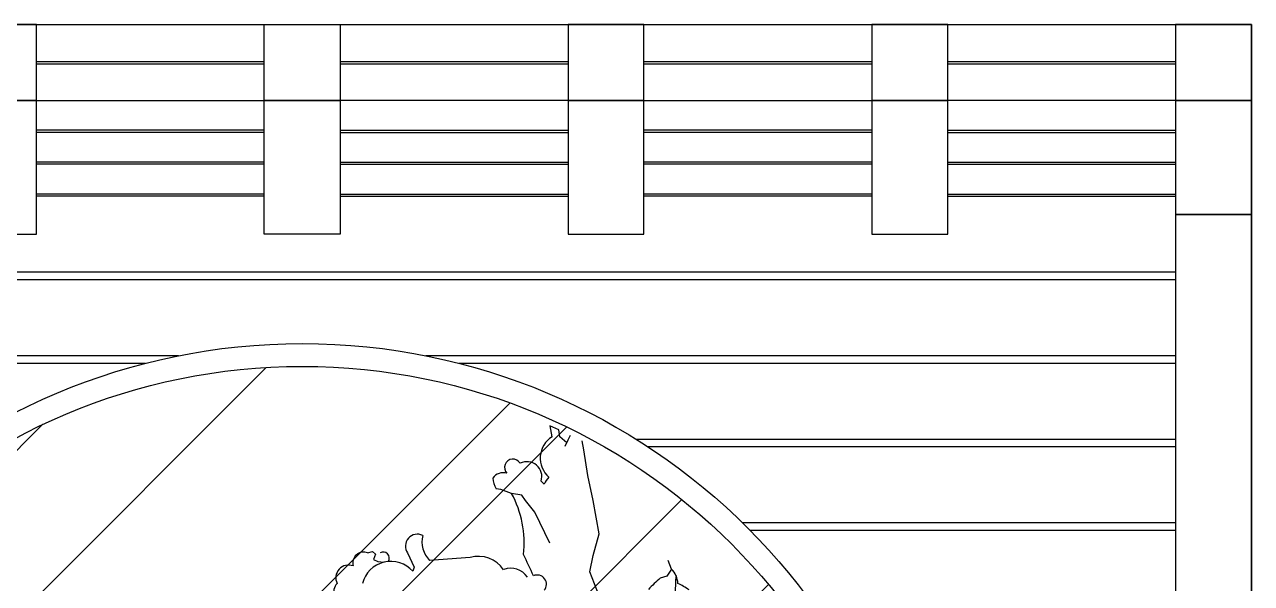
# Model space of a CAD drawing. Extents: x -782 to 1718, y 627 to 2827.
# Drawn here: x 102 to 1718, y 2092 to 2827 of the extents above; entities that cross this region are included whole.
import ezdxf

# ---------------------------------------------------------------- set-up
doc = ezdxf.new("R2010")
doc.units = 0
doc.header["$MEASUREMENT"] = 0
for name, color, linetype in [('3', 3, 'CONTINUOUS'), ('4', 4, 'CONTINUOUS'), ('7', 7, 'CONTINUOUS'), ('BH', 3, 'CONTINUOUS')]:
    doc.layers.add(name, color=color, linetype=linetype)

msp = doc.modelspace()

# ---------------------------------------------------------------- hatches: boundary and pattern name
at = {"layer": 'BH'}
h = msp.add_hatch(dxfattribs=at)
h.set_pattern_fill('AR-RROOF', color=256, scale=500, angle=45, style=0)
h.set_pattern_definition([(45, (-3402.15, -2521.13), (424.264, 1131.37), [7500, -1000, 2500, -500]), (45, (-3108.7, -1874.1), (-823.78, 116.67), [1500, -165, 3000, -375]), (45, (-3525.9, -2043.83), (1601.597, 2075.358), [4000, -700, 2000, -500])])
edge = h.paths.add_edge_path()
edge.add_arc((467.5, 1577.4), 800, 0, 360)

# ---------------------------------------------------------------- linework, layer by layer
at = {"layer": '3'}
for p, q in [((117.5, 2778.9), (417.5, 2778.9)), ((117.5, 2775.9), (417.5, 2775.9)), ((517.5, 2778.9), (817.5, 2778.9)), ((517.5, 2775.9), (817.5, 2775.9)), ((917.5, 2778.9), (1217.5, 2778.9)), ((917.5, 2775.9), (1217.5, 2775.9)), ((1317.5, 2778.9), (1617.5, 2778.9)), ((1317.5, 2775.9), (1617.5, 2775.9)), ((117.5, 2727.4), (417.5, 2727.4)), ((817.5, 2727.4), (517.5, 2727.4)), ((917.5, 2727.4), (1217.5, 2727.4)), ((1617.5, 2727.4), (1317.5, 2727.4)), ((417.5, 2688.4), (117.5, 2688.4)), ((417.5, 2685.4), (117.5, 2685.4)), ((517.5, 2688.4), (817.5, 2688.4)), ((517.5, 2685.4), (817.5, 2685.4)), ((1217.5, 2688.4), (917.5, 2688.4)), ((1217.5, 2685.4), (917.5, 2685.4)), ((1317.5, 2688.4), (1617.5, 2688.4)), ((1317.5, 2685.4), (1617.5, 2685.4)), ((417.5, 2646.4), (117.5, 2646.4)), ((417.5, 2643.4), (117.5, 2643.4)), ((517.5, 2646.4), (817.5, 2646.4)), ((517.5, 2643.4), (817.5, 2643.4)), ((1217.5, 2646.4), (917.5, 2646.4)), ((1217.5, 2643.4), (917.5, 2643.4)), ((1317.5, 2646.4), (1617.5, 2646.4)), ((1317.5, 2643.4), (1617.5, 2643.4)), ((417.5, 2604.3), (117.5, 2604.3)), ((417.5, 2601.3), (117.5, 2601.3)), ((517.5, 2604.3), (817.5, 2604.3)), ((517.5, 2601.3), (817.5, 2601.3)), ((1217.5, 2604.3), (917.5, 2604.3)), ((1217.5, 2601.3), (917.5, 2601.3)), ((1317.5, 2604.3), (1617.5, 2604.3)), ((1317.5, 2601.3), (1617.5, 2601.3)), ((1617.5, 2501.3), (-682.5, 2501.3)), ((1617.5, 2491.3), (-682.5, 2491.3)), ((304.7, 2391.3), (-682.5, 2391.3)), ((1617.5, 2391.3), (630.4, 2391.3)), ((260.9, 2381.3), (-682.5, 2381.3)), ((1617.5, 2381.3), (674.1, 2381.3)), ((1617.5, 2281.3), (907.4, 2281.3)), ((1617.5, 2271.3), (923, 2271.3)), ((1617.5, 2171.3), (1047.4, 2171.3)), ((1617.5, 2161.3), (1057.4, 2161.3))]:
    msp.add_line(p, q, dxfattribs=at)
at = {"layer": '4'}
for p, q in [((-782.5, 2827.4), (1717.5, 2827.4)), ((1717.5, 2827.4), (1717.5, 627.4))]:
    msp.add_line(p, q, dxfattribs=at)
for points in [[(117.5, 2827.4), (17.5, 2827.4), (17.5, 2727.4), (117.5, 2727.4)], [(417.5, 2827.4), (517.5, 2827.4), (517.5, 2727.4), (417.5, 2727.4)], [(917.5, 2827.4), (817.5, 2827.4), (817.5, 2727.4), (917.5, 2727.4)], [(1317.5, 2827.4), (1217.5, 2827.4), (1217.5, 2727.4), (1317.5, 2727.4)], [(1717.5, 2827.4), (1617.5, 2827.4), (1617.5, 2727.4), (1717.5, 2727.4)]]:
    msp.add_lwpolyline(points, close=True, dxfattribs=at)
at = {"layer": '7'}
for points in [[(117.5, 2727.4), (17.5, 2727.4), (17.5, 2551.3), (117.5, 2551.3)], [(417.5, 2727.4), (517.5, 2727.4), (517.5, 2551.3), (417.5, 2551.3)], [(917.5, 2727.4), (817.5, 2727.4), (817.5, 2551.3), (917.5, 2551.3)], [(1317.5, 2727.4), (1217.5, 2727.4), (1217.5, 2551.3), (1317.5, 2551.3)], [(1717.5, 2727.4), (1617.5, 2727.4), (1617.5, 2577.4), (1717.5, 2577.4)], [(1717.5, 2577.4), (1617.5, 2577.4), (1617.5, 627.4), (1717.5, 627.4)]]:
    msp.add_lwpolyline(points, close=True, dxfattribs=at)
for radius in [830, 800]:
    msp.add_circle((467.5, 1577.4), radius, dxfattribs=at)
at = {"layer": 'BH'}
for p, q in [((793.4, 2299), (796.4, 2284.7)), ((793.4, 2299), (793.4, 2299)), ((805.6, 2293.9), (793.4, 2299)), ((806.7, 2284.7), (805.6, 2293.9)), ((815.9, 2276.5), (806.7, 2284.7)), ((813.8, 2272.4), (817.9, 2280.6)), ((817.9, 2280.6), (820.7, 2286.9)), ((838.2, 2267.5), (836.2, 2279.3)), ((843.6, 2233.5), (838.2, 2267.5)), ((850.5, 2200.8), (843.6, 2233.5)), ((728.9, 2215.1), (722.7, 2216.2)), ((743.2, 2210), (728.9, 2215.1)), ((786.2, 2222.3), (782.1, 2226.4)), ((756.5, 2208), (743.2, 2210)), ((761.6, 2200.8), (756.5, 2208)), ((773.9, 2185.5), (761.6, 2200.8)), ((858.6, 2157.1), (850.5, 2200.8)), ((793.4, 2144.5), (773.9, 2185.5)), ((850.5, 2128.5), (858.6, 2157.1)), ((553.6, 2131.8), (559.9, 2133.6)), ((559.9, 2133.6), (564, 2130)), ((564, 2130), (561.4, 2123.3)), ((561.4, 2123.3), (567, 2120.3)), ((567, 2120.3), (575.2, 2119.7)), ((606.1, 2131.7), (615, 2112.8)), ((688.6, 2125.7), (635.3, 2121.7)), ((846.4, 2106.7), (850.5, 2128.5)), ((953.6, 2110.5), (949.3, 2121.6)), ((615, 2112.8), (613.2, 2107.6)), ((861.4, 2067.2), (846.4, 2106.7)), ((947.6, 2101), (939, 2098.4)), ((953.6, 2110.5), (947.6, 2101))]:
    msp.add_line(p, q, dxfattribs=at)
for centre, radius, start, end in [((814.1, 2256.6), 33.2, 122.1134, 229.083), ((744.9, 2244.3), 11, 30.3147, 224.4574), ((763.2, 2232.1), 19.8, 343.1068, 116.0804), ((732, 2221), 16.4, 72.2126, 145.2807), ((745.1, 2230.5), 26.5, 180.3539, 212.6765), ((818.4, 2207.5), 35.5, 137.3162, 155.2669), ((622.3, 2144.7), 137.4, 353.7426, 28.3939), ((619.2, 2140.6), 15.8, 63.6017, 214.3404), ((660.2, 2146.3), 35, 165.8905, 224.64), ((548.2, 2118.6), 14.2, 67.5989, 196.0018), ((574, 2124.8), 8.23, 329.896, 117.9447), ((584.2, 2082.2), 38.5, 41.2181, 166.0176), ((699.6, 2087.2), 40, 34.0214, 106.0381), ((-297.8, 1621.7), 1172.5, 24.1624, 25.6776), ((528.5, 2099), 16.8, 68.9015, 206.2638), ((742.4, 2086.1), 25.5, 32.1194, 112.1466), ((777, 2090.6), 12.1, 318.1943, 114.6127), ((933.2, 2089.8), 29.1, 3.5258, 45.3923), ((1183.4, 2081.7), 224.6, 174.8521, 187.1353), ((524.9, 2080.4), 16, 135.5422, 269.6017), ((1040.8, 1975), 160, 129.5294, 137.1575), ((920.8, 2004.4), 96.5, 54.5118, 64.5919)]:
    msp.add_arc(centre, radius, start, end, dxfattribs=at)

doc.saveas('drawing.dxf')
